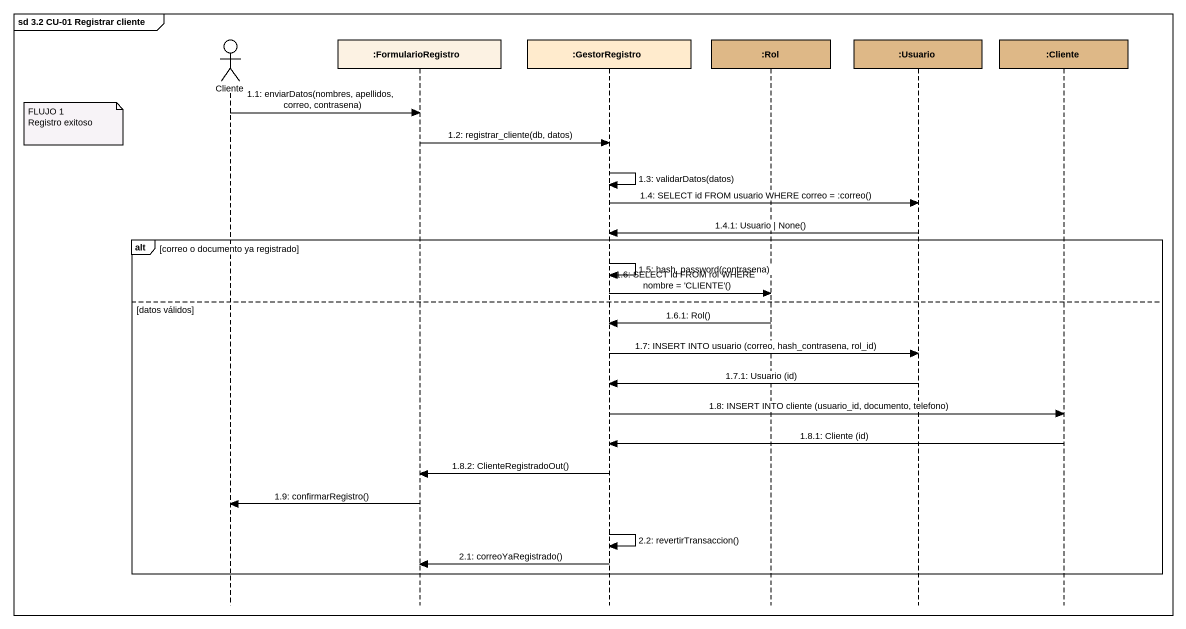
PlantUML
@startuml
mainframe sd 3.2 CU-01 Registrar cliente
hide footbox
actor Cliente
participant ":FormularioRegistro" as FormularioRegistro
participant ":GestorRegistro" as GestorRegistro #FFEBCD
participant ":Rol" as Rol #DEB887
participant ":Usuario" as Usuario #DEB887
participant ":Cliente" as Cliente_2 #DEB887

Cliente -> FormularioRegistro : 1.1: enviarDatos(nombres, apellidos, correo, contrasena)
note left of Cliente
  FLUJO 1
  Registro exitoso
end note
FormularioRegistro -> GestorRegistro : 1.2: registrar_cliente(db, datos)
GestorRegistro -> GestorRegistro : 1.3: validarDatos(datos)
GestorRegistro -> Usuario : 1.4: SELECT id FROM usuario WHERE correo = :correo()
Usuario -> GestorRegistro : 1.4.1: Usuario | None()
alt correo o documento ya registrado
  GestorRegistro -> GestorRegistro : 1.5: hash_password(contrasena)
  GestorRegistro -> Rol : 1.6: SELECT id FROM rol WHERE nombre = 'CLIENTE'()
else datos válidos
  Rol -> GestorRegistro : 1.6.1: Rol()
  GestorRegistro -> Usuario : 1.7: INSERT INTO usuario (correo, hash_contrasena, rol_id)
  Usuario -> GestorRegistro : 1.7.1: Usuario (id)
  GestorRegistro -> Cliente_2 : 1.8: INSERT INTO cliente (usuario_id, documento, telefono)
  Cliente_2 -> GestorRegistro : 1.8.1: Cliente (id)
  GestorRegistro -> FormularioRegistro : 1.8.2: ClienteRegistradoOut()
  FormularioRegistro -> Cliente : 1.9: confirmarRegistro()
  GestorRegistro -> GestorRegistro : 2.2: revertirTransaccion()
  GestorRegistro -> FormularioRegistro : 2.1: correoYaRegistrado()
end
@enduml
